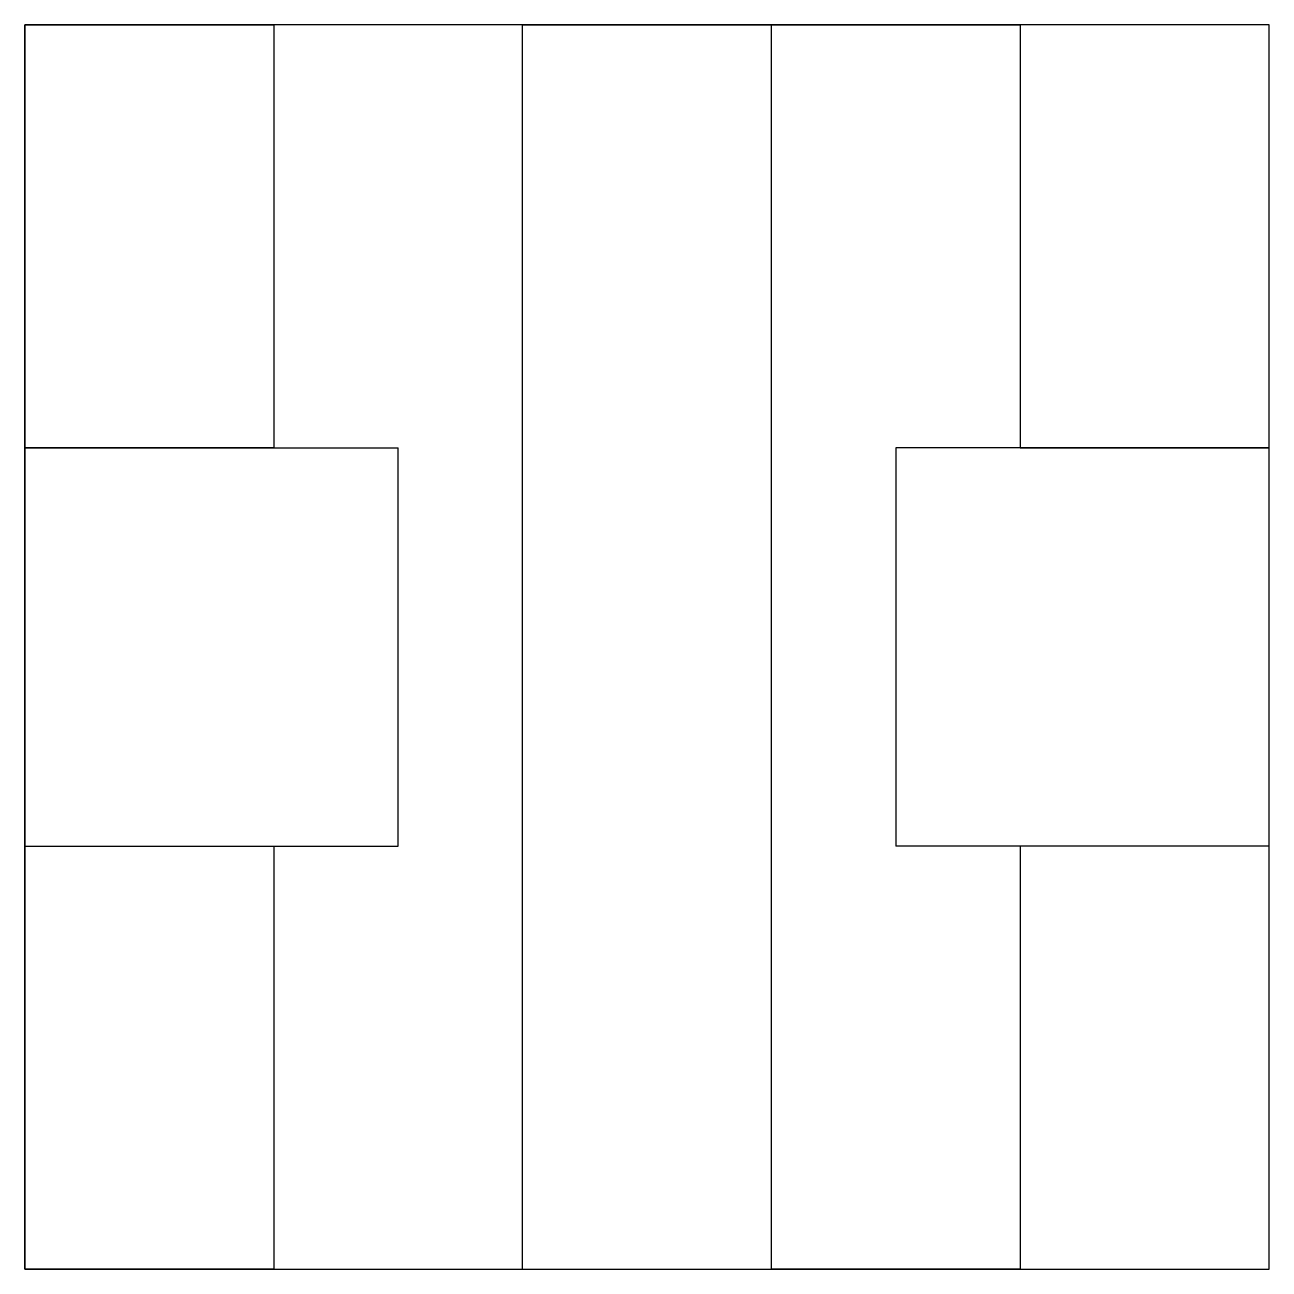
# Model space of a CAD drawing. Header units: millimetres. Extents: x 2220.4 to 2245.4, y 1365.3 to 1390.3.
import ezdxf

# ---------------------------------------------------------------- set-up
doc = ezdxf.new("R2010")
doc.units = ezdxf.units.MM
doc.layers.add('Primary', color=7, linetype='Continuous', lineweight=30)

msp = doc.modelspace()

# ---------------------------------------------------------------- linework, layer by layer
at = {"layer": 'Primary', "extrusion": (0, 0, -1)}
for p, q in [((2220.357, 1390.3), (2220.357, 1365.3)), ((2245.357, 1390.3), (2220.357, 1390.3)), ((2245.357, 1365.3), (2245.357, 1390.3)), ((2220.357, 1365.3), (2245.357, 1365.3))]:
    msp.add_line(p, q, dxfattribs=at)
at = {"layer": 'Primary', "extrusion": (0, 1, 0)}
for p, q in [((2220.357, 1390.3, 25), (2220.357, 1390.3)), ((2245.357, 1390.3), (2220.357, 1390.3)), ((2245.357, 1390.3, 25), (2245.357, 1390.3))]:
    msp.add_line(p, q, dxfattribs=at)
at = {"layer": 'Primary', "extrusion": (-1, 0, 0)}
for p, q in [((2220.357, 1390.3, 25), (2220.357, 1390.3)), ((2220.357, 1390.3), (2220.357, 1365.3)), ((2220.357, 1365.3, 25), (2220.357, 1365.3))]:
    msp.add_line(p, q, dxfattribs=at)
at = {"layer": 'Primary'}
for p, q in [((2220.357, 1381.8, 25), (2220.357, 1390.3, 25)), ((2220.357, 1390.3, 25), (2225.357, 1390.3, 25)), ((2225.357, 1390.3, 25), (2225.357, 1381.8, 25)), ((2230.357, 1390.3, 5), (2225.357, 1390.3, 25)), ((2230.357, 1390.3, 5), (2235.357, 1390.3, 5)), ((2230.357, 1365.3, 5), (2230.357, 1390.3, 5)), ((2235.357, 1390.3, 5), (2240.357, 1390.3, 25)), ((2235.357, 1365.3, 5), (2235.357, 1390.3, 5)), ((2245.357, 1390.3, 25), (2240.357, 1390.3, 25)), ((2240.357, 1390.3, 25), (2240.357, 1381.8, 25)), ((2245.357, 1381.8, 25), (2245.357, 1390.3, 25)), ((2220.357, 1373.8, 15), (2220.357, 1381.8, 15)), ((2220.357, 1381.8, 15), (2220.357, 1381.8, 25)), ((2225.357, 1381.8, 25), (2220.357, 1381.8, 25)), ((2220.357, 1381.8, 15), (2227.857, 1381.8, 15)), ((2225.357, 1381.8, 25), (2227.857, 1381.8, 15)), ((2227.857, 1373.8, 15), (2227.857, 1381.8, 15)), ((2245.357, 1381.8, 15), (2237.857, 1381.8, 15)), ((2237.857, 1381.8, 15), (2237.857, 1373.8, 15)), ((2240.357, 1381.8, 25), (2237.857, 1381.8, 15)), ((2240.357, 1381.8, 25), (2245.357, 1381.8, 25)), ((2245.357, 1373.8, 15), (2245.357, 1381.8, 15)), ((2245.357, 1381.8, 15), (2245.357, 1381.8, 25)), ((2220.357, 1365.3, 25), (2220.357, 1373.8, 25)), ((2220.357, 1373.8, 25), (2220.357, 1373.8, 15)), ((2220.357, 1373.8, 25), (2225.357, 1373.8, 25)), ((2220.357, 1373.8, 15), (2227.857, 1373.8, 15)), ((2225.357, 1373.8, 25), (2225.357, 1365.3, 25)), ((2225.357, 1373.8, 25), (2227.857, 1373.8, 15)), ((2245.357, 1373.8, 15), (2237.857, 1373.8, 15)), ((2240.357, 1373.8, 25), (2237.857, 1373.8, 15)), ((2245.357, 1373.8, 25), (2240.357, 1373.8, 25)), ((2240.357, 1373.8, 25), (2240.357, 1365.3, 25)), ((2245.357, 1365.3, 25), (2245.357, 1373.8, 25)), ((2245.357, 1373.8, 25), (2245.357, 1373.8, 15)), ((2225.357, 1365.3, 25), (2220.357, 1365.3, 25)), ((2225.357, 1365.3, 25), (2230.357, 1365.3, 5)), ((2230.357, 1365.3, 5), (2235.357, 1365.3, 5)), ((2240.357, 1365.3, 25), (2235.357, 1365.3, 5)), ((2240.357, 1365.3, 25), (2245.357, 1365.3, 25))]:
    msp.add_line(p, q, dxfattribs=at)
at = {"layer": 'Primary', "extrusion": (1, 0, 0)}
for p, q in [((2245.357, 1390.3, 25), (2245.357, 1390.3)), ((2245.357, 1365.3), (2245.357, 1390.3)), ((2245.357, 1365.3, 25), (2245.357, 1365.3))]:
    msp.add_line(p, q, dxfattribs=at)
at = {"layer": 'Primary', "extrusion": (0, -1, 0)}
for p, q in [((2220.357, 1365.3, 25), (2220.357, 1365.3)), ((2220.357, 1365.3), (2245.357, 1365.3)), ((2245.357, 1365.3, 25), (2245.357, 1365.3))]:
    msp.add_line(p, q, dxfattribs=at)

doc.saveas('drawing.dxf')
